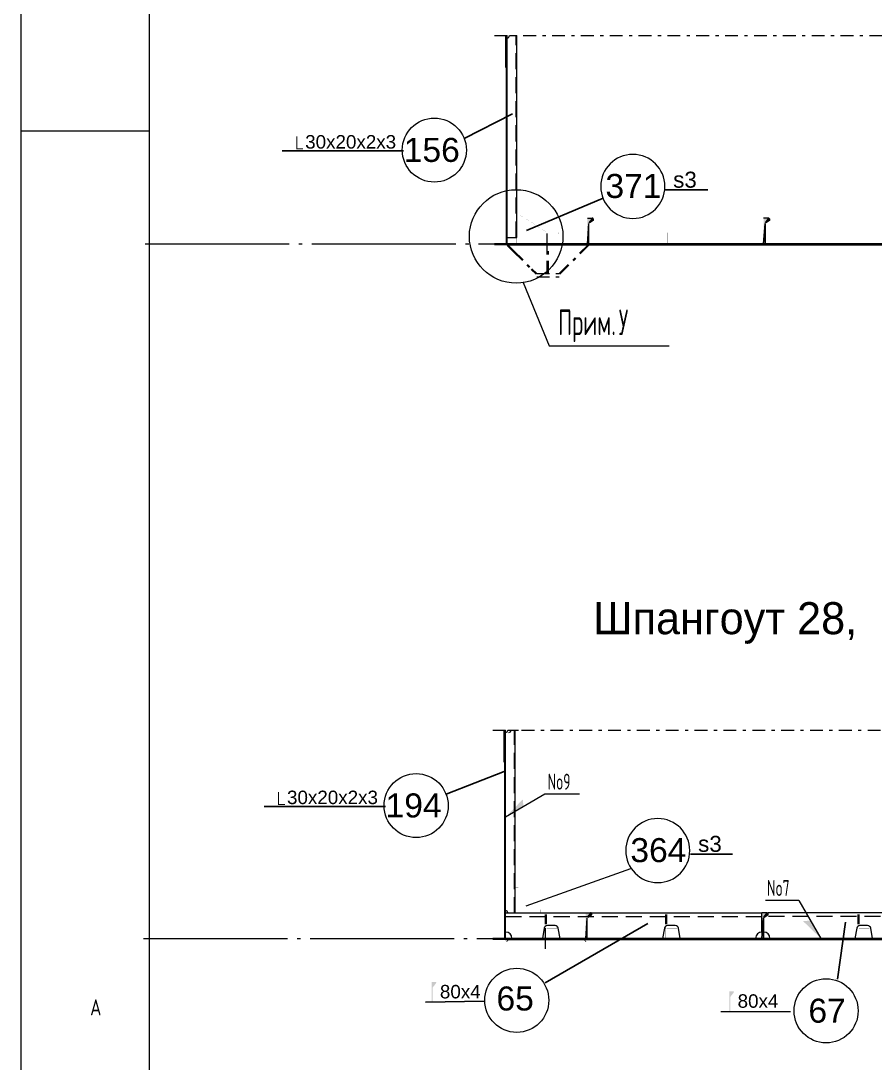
# Model space of a CAD drawing. Header units: millimetres. Extents: x 149544 to 197467, y -3118 to 25363.
# Drawn here: x 168631 to 171297, y 615 to 3868 of the extents above; entities that cross this region are included whole.
import ezdxf

# ---------------------------------------------------------------- set-up
doc = ezdxf.new("R2010")
doc.units = ezdxf.units.MM
doc.header["$MEASUREMENT"] = 0
for name, pattern in [('K5LT32768', [0]), ('K5LT32769', [0]), ('K5LT32781', [90, 40, -20, 10, -20]), ('K5LT32790', [520, 450, -30, 10, -30]), ('K5LT32791', [0]), ('K5LT32793', [10, 5, -5]), ('K5LT32795', [75, 50, -25])]:
    doc.linetypes.add(name, pattern=pattern)
for name, color, linetype in [('IDENT', 7, 'Continuous'), ('pen_035', 1, 'Continuous'), ('pen_7', 1, 'Continuous')]:
    doc.layers.add(name, color=color, linetype=linetype)
doc.layers.add('рабочие', color=250, linetype='Continuous', lineweight=20)
doc.styles.add('KTEXTSTYLE', font='GOST_AU.SHX', dxfattribs={"width": 0.96, "height": 5})
doc.styles.add('style5', font='arial.ttf', dxfattribs={"height": 3})

# ---------------------------------------------------------------- blocks, each defined once
blk = doc.blocks.new('U804')
at = {"layer": 'pen_035', "color": 1, "linetype": 'K5LT32769', "lineweight": 18, "true_color": 0xff0000}
for p, q in [((-180193.1, -14830.3), (-180198.1, -14893.6)), ((-180193.1, -14830.3), (-180193.1, -14893.6)), ((-180198.1, -14893.6), (-180193.1, -14893.6))]:
    blk.add_line(p, q, dxfattribs=at)
blk = doc.blocks.new('U805')
at = {"layer": 'pen_035', "color": 1, "linetype": 'K5LT32769', "lineweight": 18, "true_color": 0xff0000}
for p in [(-180191.1, -14826.8), (-180181.1, -14821.1)]:
    blk.add_line(p, (-180179.8, -14819.9), dxfattribs=at)
blk = doc.blocks.new('U806')
at = {"layer": 'pen_035', "color": 1, "linetype": 'K5LT32769', "lineweight": 18, "true_color": 0xff0000}
for p in [(-180191.1, -14826.8), (-180179.8, -14819.9)]:
    blk.add_line(p, (-180179.1, -14818.3), dxfattribs=at)
blk = doc.blocks.new('U807')
at = {"layer": 'pen_035', "color": 1, "linetype": 'K5LT32769', "lineweight": 18, "true_color": 0xff0000}
for p in [(-180191.1, -14826.8), (-180179.1, -14818.3)]:
    blk.add_line(p, (-180179.2, -14816.6), dxfattribs=at)
blk = doc.blocks.new('U808')
at = {"layer": 'pen_035', "color": 1, "linetype": 'K5LT32769', "lineweight": 18, "true_color": 0xff0000}
for p in [(-180192.1, -14827.7), (-180179.2, -14816.6)]:
    blk.add_line(p, (-180180, -14815), dxfattribs=at)
blk = doc.blocks.new('U809')
at = {"layer": 'pen_035', "color": 1, "linetype": 'K5LT32769', "lineweight": 18, "true_color": 0xff0000}
for p in [(-180192.1, -14827.7), (-180180, -14815)]:
    blk.add_line(p, (-180181.4, -14814), dxfattribs=at)
blk = doc.blocks.new('U810')
at = {"layer": 'pen_035', "color": 1, "linetype": 'K5LT32769', "lineweight": 18, "true_color": 0xff0000}
blk.add_line((-180198.1, -14893.6), (-180193.1, -14830.3), dxfattribs=at)
blk = doc.blocks.new('U811')
at = {"layer": 'pen_035', "color": 1, "linetype": 'K5LT32769', "lineweight": 18, "true_color": 0xff0000}
for p in [(-180181.4, -14814), (-180183.1, -14813.6)]:
    blk.add_line(p, (-180198.1, -14813.6), dxfattribs=at)
blk = doc.blocks.new('U824')
at = {"layer": 'pen_035', "color": 1, "linetype": 'K5LT32769', "lineweight": 18, "true_color": 0xff0000}
for p, q in [((-180748.1, -14813.6), (-180731.4, -14814)), ((-180748.1, -14813.6), (-180733.1, -14813.6)), ((-180731.4, -14814), (-180733.1, -14813.6))]:
    blk.add_line(p, q, dxfattribs=at)
blk = doc.blocks.new('U825')
at = {"layer": 'pen_035', "color": 1, "linetype": 'K5LT32769', "lineweight": 18, "true_color": 0xff0000}
for p in [(-180741.1, -14826.8), (-180731.1, -14821.1)]:
    blk.add_line(p, (-180729.8, -14819.9), dxfattribs=at)
blk = doc.blocks.new('U826')
at = {"layer": 'pen_035', "color": 1, "linetype": 'K5LT32769', "lineweight": 18, "true_color": 0xff0000}
for p in [(-180741.1, -14826.8), (-180729.8, -14819.9)]:
    blk.add_line(p, (-180729.1, -14818.3), dxfattribs=at)
blk = doc.blocks.new('U827')
at = {"layer": 'pen_035', "color": 1, "linetype": 'K5LT32769', "lineweight": 18, "true_color": 0xff0000}
for p in [(-180741.1, -14826.8), (-180729.1, -14818.3)]:
    blk.add_line(p, (-180729.2, -14816.6), dxfattribs=at)
blk = doc.blocks.new('U828')
at = {"layer": 'pen_035', "color": 1, "linetype": 'K5LT32769', "lineweight": 18, "true_color": 0xff0000}
for p in [(-180742.1, -14827.7), (-180729.2, -14816.6)]:
    blk.add_line(p, (-180730, -14815), dxfattribs=at)
blk = doc.blocks.new('U829')
at = {"layer": 'pen_035', "color": 1, "linetype": 'K5LT32769', "lineweight": 18, "true_color": 0xff0000}
for p in [(-180742.1, -14827.7), (-180730, -14815)]:
    blk.add_line(p, (-180731.4, -14814), dxfattribs=at)
blk = doc.blocks.new('U830')
at = {"layer": 'pen_035', "color": 1, "linetype": 'K5LT32769', "lineweight": 18, "true_color": 0xff0000}
blk.add_line((-180748.1, -14893.6), (-180743.1, -14830.3), dxfattribs=at)
blk = doc.blocks.new('U831')
at = {"layer": 'pen_035', "color": 1, "linetype": 'K5LT32769', "lineweight": 18, "true_color": 0xff0000}
for p in [(-180748.1, -14893.6), (-180743.1, -14893.6)]:
    blk.add_line(p, (-180743.1, -14830.3), dxfattribs=at)
blk = doc.blocks.new('U724')
at = {"layer": 'pen_035', "color": 1, "linetype": 'K5LT32769', "lineweight": 18, "true_color": 0xff0000}
for p, q in [((-180190.1, -16923.4), (-180195.1, -16986.7)), ((-180190.1, -16923.4), (-180190.1, -16986.7)), ((-180195.1, -16986.7), (-180190.1, -16986.7))]:
    blk.add_line(p, q, dxfattribs=at)
blk = doc.blocks.new('U725')
at = {"layer": 'pen_035', "color": 1, "linetype": 'K5LT32769', "lineweight": 18, "true_color": 0xff0000}
for p in [(-180188.1, -16920), (-180178.1, -16914.2)]:
    blk.add_line(p, (-180176.8, -16913), dxfattribs=at)
blk = doc.blocks.new('U726')
at = {"layer": 'pen_035', "color": 1, "linetype": 'K5LT32769', "lineweight": 18, "true_color": 0xff0000}
for p in [(-180188.1, -16920), (-180176.8, -16913)]:
    blk.add_line(p, (-180176.1, -16911.4), dxfattribs=at)
blk = doc.blocks.new('U727')
at = {"layer": 'pen_035', "color": 1, "linetype": 'K5LT32769', "lineweight": 18, "true_color": 0xff0000}
for p in [(-180188.1, -16920), (-180176.1, -16911.4)]:
    blk.add_line(p, (-180176.2, -16909.7), dxfattribs=at)
blk = doc.blocks.new('U728')
at = {"layer": 'pen_035', "color": 1, "linetype": 'K5LT32769', "lineweight": 18, "true_color": 0xff0000}
for p in [(-180189.1, -16920.9), (-180176.2, -16909.7)]:
    blk.add_line(p, (-180177, -16908.2), dxfattribs=at)
blk = doc.blocks.new('U729')
at = {"layer": 'pen_035', "color": 1, "linetype": 'K5LT32769', "lineweight": 18, "true_color": 0xff0000}
for p in [(-180189.1, -16920.9), (-180177, -16908.2)]:
    blk.add_line(p, (-180178.4, -16907.1), dxfattribs=at)
blk = doc.blocks.new('U730')
at = {"layer": 'pen_035', "color": 1, "linetype": 'K5LT32769', "lineweight": 18, "true_color": 0xff0000}
blk.add_line((-180195.1, -16986.7), (-180190.1, -16923.4), dxfattribs=at)
blk = doc.blocks.new('U731')
at = {"layer": 'pen_035', "color": 1, "linetype": 'K5LT32769', "lineweight": 18, "true_color": 0xff0000}
for p in [(-180178.4, -16907.1), (-180180.1, -16906.7)]:
    blk.add_line(p, (-180195.1, -16906.7), dxfattribs=at)
blk = doc.blocks.new('U744')
at = {"layer": 'pen_035', "color": 1, "linetype": 'K5LT32769', "lineweight": 18, "true_color": 0xff0000}
for p, q in [((-180745.1, -16906.7), (-180728.4, -16907.1)), ((-180745.1, -16906.7), (-180730.1, -16906.7)), ((-180728.4, -16907.1), (-180730.1, -16906.7))]:
    blk.add_line(p, q, dxfattribs=at)
blk = doc.blocks.new('U745')
at = {"layer": 'pen_035', "color": 1, "linetype": 'K5LT32769', "lineweight": 18, "true_color": 0xff0000}
for p in [(-180738.1, -16920), (-180728.1, -16914.2)]:
    blk.add_line(p, (-180726.8, -16913), dxfattribs=at)
blk = doc.blocks.new('U746')
at = {"layer": 'pen_035', "color": 1, "linetype": 'K5LT32769', "lineweight": 18, "true_color": 0xff0000}
for p in [(-180738.1, -16920), (-180726.8, -16913)]:
    blk.add_line(p, (-180726.1, -16911.4), dxfattribs=at)
blk = doc.blocks.new('U747')
at = {"layer": 'pen_035', "color": 1, "linetype": 'K5LT32769', "lineweight": 18, "true_color": 0xff0000}
for p in [(-180738.1, -16920), (-180726.1, -16911.4)]:
    blk.add_line(p, (-180726.2, -16909.7), dxfattribs=at)
blk = doc.blocks.new('U748')
at = {"layer": 'pen_035', "color": 1, "linetype": 'K5LT32769', "lineweight": 18, "true_color": 0xff0000}
for p in [(-180739.1, -16920.9), (-180726.2, -16909.7)]:
    blk.add_line(p, (-180727, -16908.2), dxfattribs=at)
blk = doc.blocks.new('U749')
at = {"layer": 'pen_035', "color": 1, "linetype": 'K5LT32769', "lineweight": 18, "true_color": 0xff0000}
for p in [(-180739.1, -16920.9), (-180727, -16908.2)]:
    blk.add_line(p, (-180728.4, -16907.1), dxfattribs=at)
blk = doc.blocks.new('U750')
at = {"layer": 'pen_035', "color": 1, "linetype": 'K5LT32769', "lineweight": 18, "true_color": 0xff0000}
blk.add_line((-180745.1, -16986.7), (-180740.1, -16923.4), dxfattribs=at)
blk = doc.blocks.new('U751')
at = {"layer": 'pen_035', "color": 1, "linetype": 'K5LT32769', "lineweight": 18, "true_color": 0xff0000}
for p in [(-180745.1, -16986.7), (-180740.1, -16986.7)]:
    blk.add_line(p, (-180740.1, -16923.4), dxfattribs=at)

msp = doc.modelspace()

# ---------------------------------------------------------------- hatches: boundary and pattern name
for points in [[(170399, 3172.1), (170404, 3172.1), (170404, 3235.4), (170404.2, 3236.8), (170404.9, 3238), (170406, 3238.9), (170416, 3244.7), (170417.3, 3245.9), (170417.9, 3247.5), (170417.9, 3249.2), (170417.1, 3250.7), (170415.7, 3251.8), (170414, 3252.1), (170399, 3252.1)], [(170949, 3172.1), (170954, 3172.1), (170954, 3235.4), (170954.2, 3236.8), (170954.9, 3238), (170956, 3238.9), (170966, 3244.7), (170967.3, 3245.9), (170967.9, 3247.5), (170967.9, 3249.2), (170967.1, 3250.7), (170965.7, 3251.8), (170964, 3252.1), (170949, 3252.1)], [(170199.6, 1415.4), (170197.5, 1438), (170143.8, 1382.4)], [(170393.8, 1003.9), (170398.8, 1003.9), (170398.8, 1067.2), (170399, 1068.6), (170399.7, 1069.8), (170400.8, 1070.7), (170410.8, 1076.5), (170412, 1077.6), (170412.7, 1079.2), (170412.6, 1081), (170411.8, 1082.5), (170410.5, 1083.5), (170408.8, 1083.9), (170393.8, 1083.9)], [(170943.8, 1003.9), (170948.8, 1003.9), (170948.8, 1067.2), (170949, 1068.6), (170949.7, 1069.8), (170950.8, 1070.7), (170960.8, 1076.5), (170962, 1077.6), (170962.7, 1079.2), (170962.6, 1081), (170961.8, 1082.5), (170960.5, 1083.5), (170958.8, 1083.9), (170943.8, 1083.9)], [(171094.8, 1059.8), (171072.2, 1057.7), (171127.8, 1003.9)]]:
    msp.add_hatch(color=0).paths.add_polyline_path(points)
at = {"layer": 'рабочие', "lineweight": 18}
h = msp.add_hatch(color=256, dxfattribs=at)
edge = h.paths.add_edge_path()
edge.add_line((169913.2, 806.5), (169915.8, 806.5))
edge.add_line((169915.8, 806.5), (169915.8, 847.7))
edge.add_arc((169922.2, 847.7), 6.4, 142.3567, 180, ccw=False)
edge.add_line((169917.1, 851.6), (169926.9, 864.3))
edge.add_arc((169925.4, 865.5), 1.92, 322.3567, 360)
edge.add_line((169927.3, 865.5), (169927.3, 866.2))
edge.add_arc((169925.4, 866.2), 1.92, 360, 450)
edge.add_line((169925.4, 868.1), (169913.2, 868.1))
edge.add_line((169913.2, 868.1), (169913.2, 806.5))
h = msp.add_hatch(color=256, dxfattribs=at)
edge = h.paths.add_edge_path()
edge.add_line((170842.1, 777.3), (170844.6, 777.3))
edge.add_line((170844.6, 777.3), (170844.6, 818.6))
edge.add_arc((170851, 818.6), 6.4, 142.3567, 180, ccw=False)
edge.add_line((170846, 822.5), (170855.7, 835.2))
edge.add_arc((170854.2, 836.3), 1.92, 322.3567, 360)
edge.add_line((170856.1, 836.3), (170856.1, 837))
edge.add_arc((170854.2, 837), 1.92, 360, 450)
edge.add_line((170854.2, 839), (170842.1, 839))
edge.add_line((170842.1, 839), (170842.1, 777.3))

# ---------------------------------------------------------------- linework, layer by layer
at = {"color": 7, "linetype": 'K5LT32768', "lineweight": 18}
for p, q in [((168631.3, 9465.2), (168631.3, -2414.8)), ((168631.3, 3525.2), (169031.3, 3525.2))]:
    msp.add_line(p, q, dxfattribs=at)
at = {"color": 1, "linetype": 'K5LT32769', "lineweight": 18, "true_color": 0xff0000}
msp.add_line((169031.3, 9365.2), (169031.3, -2314.8), dxfattribs=at)
at = {"color": 0, "linetype": 'K5LT32781', "lineweight": 18}
for p, q in [((170109, 3822.1), (172689, 3822.1)), ((170148.9, 3167), (170167.8, 3148.1)), ((170151, 3169.1), (170169.9, 3150.3)), ((170274, 3079.1), (170274, 3169.1)), ((170278, 3079.1), (170278, 3169.1)), ((170311, 3079.1), (170401, 3169.1)), ((170313.1, 3077), (170405.2, 3169.1)), ((170167.8, 3148.1), (170224, 3091.9)), ((170169.9, 3150.3), (170226.1, 3094)), ((170224, 3091.9), (170238.9, 3077)), ((170226.1, 3094), (170241, 3079.1)), ((170241, 3079.1), (170311, 3079.1)), ((170241, 3069.1), (170311, 3069.1)), ((170103.8, 1653.9), (172683.8, 1653.9)), ((170146.1, 1003.9), (170395.5, 1003.9)), ((170146.1, 1000.4), (170395.5, 1000.4)), ((170147.3, 995.2), (170148.5, 993.9)), ((170149.4, 997.3), (170150.6, 996)), ((170268.8, 998), (170268.8, 1000.1)), ((170268.8, 998), (170268.8, 1000.1)), ((170272.8, 998), (170272.8, 1000.1)), ((170272.8, 998), (170272.8, 1000.1)), ((170390.9, 996), (170392.2, 997.3)), ((170393, 993.9), (170394.3, 995.2))]:
    msp.add_line(p, q, dxfattribs=at)
at = {"color": 0, "linetype": 'K5LT32769', "lineweight": 18}
for p, q in [((170145, 3722.1), (170145, 3822.1)), ((170149, 3722.1), (170149, 3822.1)), ((170156, 3822.1), (170179, 3822.1)), ((170179, 3192.1), (170179, 3822.1)), ((170147, 3172.1), (170147, 3722.1)), ((170149, 3172.1), (170149, 3722.1)), ((170149, 3192.1), (170179, 3192.1)), ((170149, 3172.1), (170109, 3172.1)), ((170149, 3169.1), (170109, 3169.1)), ((170149, 3172.1), (172649, 3172.1)), ((170149, 3169.1), (172649, 3169.1)), ((170139.8, 1553.9), (170139.8, 1653.9)), ((170143.8, 1553.9), (170143.8, 1653.9)), ((170150.8, 1653.9), (170173.8, 1653.9)), ((170160.8, 1653.9), (170183.8, 1653.9)), ((170173.8, 1083.9), (170173.8, 1653.9)), ((170141.8, 1003.9), (170141.8, 1553.9)), ((170143.8, 1003.9), (170143.8, 1553.9)), ((170143.8, 1083.9), (170943.8, 1083.9)), ((170143.8, 1023.9), (170143.8, 1083.9)), ((170150.8, 1083.9), (170173.8, 1083.9)), ((170268.8, 1061.8), (170268.8, 1078.9)), ((170268.8, 1061.8), (170268.8, 1078.9)), ((170271.8, 1061.8), (170271.8, 1078.9)), ((170271.8, 1061.8), (170271.8, 1078.9)), ((170643.8, 1061.8), (170643.8, 1078.9)), ((170646.8, 1061.8), (170646.8, 1078.9)), ((170943.8, 1023.9), (170943.8, 1083.9)), ((170951.3, 1070.8), (170960.3, 1076)), ((170962.8, 1080.3), (170962.8, 1083.9)), ((171824.8, 1083.9), (170962.8, 1083.9)), ((171243.8, 1061.8), (171243.8, 1078.9)), ((171246.8, 1061.8), (171246.8, 1078.9)), ((170268.8, 1048.4), (170268.8, 1061.8)), ((170268.8, 1048.4), (170268.8, 1061.8)), ((170271.8, 1048.4), (170271.8, 1061.8)), ((170271.8, 1048.4), (170271.8, 1061.8)), ((170298.4, 1043.9), (170274.2, 1043.9)), ((170298.4, 1043.9), (170274.2, 1043.9)), ((170643.8, 1048.4), (170643.8, 1061.8)), ((170646.8, 1048.4), (170646.8, 1061.8)), ((170673.4, 1043.9), (170649.2, 1043.9)), ((170948.8, 1023.9), (170948.8, 1066.5)), ((171243.8, 1048.4), (171243.8, 1061.8)), ((171246.8, 1048.4), (171246.8, 1061.8)), ((171273.4, 1043.9), (171249.2, 1043.9)), ((170264.3, 1035.6), (170258.8, 1003.9)), ((170264.3, 1035.6), (170258.8, 1003.9)), ((170313.8, 1003.9), (170308.2, 1035.6)), ((170313.8, 1003.9), (170308.2, 1035.6)), ((170639.3, 1035.6), (170633.8, 1003.9)), ((170688.8, 1003.9), (170683.2, 1035.6)), ((171239.3, 1035.6), (171233.8, 1003.9)), ((171288.8, 1003.9), (171283.2, 1035.6)), ((170143.8, 1003.9), (170103.8, 1003.9)), ((170143.8, 1000.9), (170103.8, 1000.9)), ((170143.8, 1003.9), (172643.8, 1003.9)), ((170143.8, 1000.9), (172643.8, 1000.9))]:
    msp.add_line(p, q, dxfattribs=at)
at = {"color": 0, "linetype": 'K5LT32791', "lineweight": 18}
for p, q in [((170149, 3172.1), (170149, 3822.1)), ((171399, 3172.1), (170149, 3172.1)), ((170143.8, 1003.9), (170143.8, 1653.9)), ((171393.8, 1003.9), (170143.8, 1003.9))]:
    msp.add_line(p, q, dxfattribs=at)
at = {"color": 0, "linetype": 'K5LT32795', "lineweight": 18}
for p, q in [((170177, 3192.1), (170177, 3823.3)), ((170171.8, 1082.8), (170171.8, 1655.1)), ((170143.8, 1071.9), (170943.8, 1071.9)), ((171838.8, 1071.9), (170948.8, 1071.9))]:
    msp.add_line(p, q, dxfattribs=at)
at = {"color": 0}
msp.add_line((170014.7, 3500.9), (170165.4, 3577.6), dxfattribs=at)
at = {"color": 7}
for p, q in [((169635.4, 3462), (169447.1, 3462)), ((170642.4, 3340.5), (170774.4, 3340.5)), ((170448.5, 3315), (170209.5, 3214.2)), ((169958, 1454.6), (170138.9, 1524.5)), ((169578.7, 1415.7), (169390.4, 1415.7)), ((170720.3, 1267.2), (170852.2, 1267.2)), ((170266.9, 865), (170588, 1050.1)), ((171179.5, 876.5), (171204.2, 1055.1))]:
    msp.add_line(p, q, dxfattribs=at)
for p, q in [((169635.4, 3462), (169825.4, 3462)), ((169578.7, 1415.7), (169768.7, 1415.7)), ((169894.4, 805.4), (170077.4, 807.9))]:
    msp.add_line(p, q)
at = {"color": 0, "linetype": 'K5LT32768', "lineweight": 18}
for p, q in [((170274, 3140.1), (170274, 3204.1)), ((170198.9, 3051), (170280.1, 2854)), ((170280.1, 2854), (170654.3, 2854)), ((170266.3, 1454.1), (170143.8, 1382.4)), ((170374.2, 1454.2), (170266.4, 1454.2)), ((170208.3, 1105.9), (170535, 1222.1)), ((171058.7, 1122.1), (170955.1, 1122.1)), ((171058.7, 1122.1), (171127.8, 1003.9)), ((170268.8, 971.9), (170268.8, 1035.9)), ((170815.9, 776.2), (171033.2, 776.2))]:
    msp.add_line(p, q, dxfattribs=at)
at = {"color": 0, "linetype": 'K5LT32790', "lineweight": 18}
for p, q in [((169019, 3172.1), (173297.3, 3172.1)), ((169013.8, 1003.9), (173350.9, 1003.9))]:
    msp.add_line(p, q, dxfattribs=at)
at = {"color": 0, "linetype": 'K5LT32793', "const_width": 0.18}
for points in [[(170149, 3647.1), (170149, 3646.1), (170149.3, 3645.4), (170150, 3645.1), (170175, 3645.1), (170176, 3644.9), (170176.7, 3644.1), (170177, 3643.1), (170177, 3628.1), (170177.3, 3627.4), (170178, 3627.1), (170179, 3627.1), (170179, 3647.1), (170149, 3647.1)], [(170143.8, 1478.9), (170143.8, 1477.9), (170144.1, 1477.2), (170144.8, 1476.9), (170169.8, 1476.9), (170170.8, 1476.6), (170171.5, 1475.9), (170171.8, 1474.9), (170171.8, 1459.9), (170172.1, 1459.2), (170172.8, 1458.9), (170173.8, 1458.9), (170173.8, 1478.9), (170143.8, 1478.9)], [(170393.8, 1003.9), (170398.8, 1003.9), (170398.8, 1067.2), (170399, 1068.6), (170399.7, 1069.8), (170400.8, 1070.7), (170410.8, 1076.5), (170412, 1077.6), (170412.7, 1079.2), (170412.6, 1081), (170411.8, 1082.5), (170410.5, 1083.5), (170408.8, 1083.9), (170393.8, 1083.9), (170393.8, 1003.9)]]:
    msp.add_lwpolyline(points, dxfattribs=at)
at = {"color": 0, "linetype": 'K5LT32769', "const_width": 0.18}
for points in [[(170149, 3647.1), (170149, 3646.1), (170149.3, 3645.4), (170150, 3645.1), (170175, 3645.1), (170176, 3644.9), (170176.7, 3644.1), (170177, 3643.1), (170177, 3628.1), (170177.3, 3627.4), (170178, 3627.1), (170179, 3627.1), (170179, 3647.1), (170149, 3647.1)], [(170189, 3262.1), (170179, 3262.1), (170179, 3172.1)], [(170264, 3172.1), (170274, 3182.1), (170274, 3207.1), (170189, 3262.1)], [(170274, 3172.1), (170277, 3172.1), (170277, 3204.1), (170309, 3204.1), (170309, 3207.1), (170274, 3207.1), (170274, 3172.1)], [(170649, 3172.1), (170652, 3172.1), (170652, 3204.1), (170684, 3204.1), (170684, 3207.1), (170649, 3207.1), (170649, 3172.1)], [(171249, 3172.1), (171252, 3172.1), (171252, 3204.1), (171284, 3204.1), (171284, 3207.1), (171249, 3207.1), (171249, 3172.1)], [(170143.8, 1478.9), (170143.8, 1477.9), (170144.1, 1477.2), (170144.8, 1476.9), (170169.8, 1476.9), (170170.8, 1476.6), (170171.5, 1475.9), (170171.8, 1474.9), (170171.8, 1459.9), (170172.1, 1459.2), (170172.8, 1458.9), (170173.8, 1458.9), (170173.8, 1478.9), (170143.8, 1478.9)], [(170173.8, 1093.9), (170183.8, 1083.9), (170253.8, 1083.9), (170253.8, 1093.9), (170183.8, 1163.9), (170173.8, 1163.9), (170173.8, 1093.9)], [(170173.8, 1093.9), (170183.8, 1083.9), (170253.8, 1083.9), (170253.8, 1093.9), (170183.8, 1163.9), (170173.8, 1163.9), (170173.8, 1093.9)], [(170268.8, 1003.9), (170271.8, 1003.9), (170271.8, 1035.9), (170303.8, 1035.9), (170303.8, 1038.9), (170268.8, 1038.9), (170268.8, 1003.9)], [(170268.8, 1003.9), (170271.8, 1003.9), (170271.8, 1035.9), (170303.8, 1035.9), (170303.8, 1038.9), (170268.8, 1038.9), (170268.8, 1003.9)], [(170643.8, 1003.9), (170646.8, 1003.9), (170646.8, 1035.9), (170678.8, 1035.9), (170678.8, 1038.9), (170643.8, 1038.9), (170643.8, 1003.9)], [(171243.8, 1003.9), (171246.8, 1003.9), (171246.8, 1035.9), (171278.8, 1035.9), (171278.8, 1038.9), (171243.8, 1038.9), (171243.8, 1003.9)]]:
    msp.add_lwpolyline(points, dxfattribs=at)
at = {"const_width": 3}
for points in [[(169492.2, 3507.7), (169492.2, 3468.4), (169511.8, 3468.4)], [(169435.5, 1461.4), (169435.5, 1422.1), (169455.1, 1422.1)]]:
    msp.add_lwpolyline(points, dxfattribs=at)
at = {"color": 0, "linetype": 'K5LT32768', "lineweight": 18}
for centre, radius in [((169921.4, 3464.8), 100), ((170176.8, 3195.3), 145.9), ((169864.7, 1418.5), 100), ((170178.7, 810.7), 100), ((171143.9, 777.9), 100)]:
    msp.add_circle(centre, radius, dxfattribs=at)
at = {"color": 0, "linetype": 'K5LT32769', "lineweight": 18}
for centre, radius, start, end in [((170149, 3822.1), 7, 270, 0), ((170143.8, 1653.9), 7, 270, 0), ((170153.8, 1653.9), 7, 270, 0), ((170143.8, 1083.9), 7, 0, 90), ((170957.8, 1080.3), 5, 300, 0), ((170274.2, 1033.9), 10, 90, 170.0738), ((170274.2, 1033.9), 10, 90, 170.0738), ((170298.4, 1033.9), 10, 9.9262, 90), ((170298.4, 1033.9), 10, 9.9262, 90), ((170649.2, 1033.9), 10, 90, 170.0738), ((170673.4, 1033.9), 10, 9.9262, 90), ((170953.8, 1066.5), 5, 120.0004, 180), ((171249.2, 1033.9), 10, 90, 170.0738), ((171273.4, 1033.9), 10, 9.9262, 90), ((170143.8, 1003.9), 20, 0, 90), ((170943.8, 1003.9), 20, 90, 180), ((170948.8, 1003.9), 20, 0, 90)]:
    msp.add_arc(centre, radius, start, end, dxfattribs=at)
at = {"color": 0, "linetype": 'K5LT32768', "lineweight": 18}
for centre, start, end in [((170540.8, 3351.4), 0, 180), ((170540.8, 3351.4), 180, 0), ((170618.6, 1278.1), 0, 180), ((170618.6, 1278.1), 180, 0)]:
    msp.add_arc(centre, 100, start, end, dxfattribs=at)

# ---------------------------------------------------------------- block references
at = {"color": 0}
for name, p in [('U744', (351144.1, 20158.9)), ('U750', (351144.1, 20158.9)), ('U751', (351144.1, 20158.9)), ('U749', (351144.1, 20158.9)), ('U748', (351144.1, 20158.9)), ('U747', (351144.1, 20158.9)), ('U746', (351144.1, 20158.9)), ('U745', (351144.1, 20158.9)), ('U731', (351144.1, 20158.9)), ('U724', (351144.1, 20158.9)), ('U730', (351144.1, 20158.9)), ('U729', (351144.1, 20158.9)), ('U728', (351144.1, 20158.9)), ('U727', (351144.1, 20158.9)), ('U726', (351144.1, 20158.9)), ('U725', (351144.1, 20158.9)), ('U824', (351141.8, 15897.5)), ('U829', (351141.8, 15897.5)), ('U828', (351141.8, 15897.5)), ('U827', (351141.8, 15897.5)), ('U826', (351141.8, 15897.5)), ('U825', (351141.8, 15897.5)), ('U811', (351141.8, 15897.5)), ('U809', (351141.8, 15897.5)), ('U808', (351141.8, 15897.5)), ('U807', (351141.8, 15897.5)), ('U806', (351141.8, 15897.5)), ('U805', (351141.8, 15897.5)), ('U830', (351141.8, 15897.5)), ('U831', (351141.8, 15897.5)), ('U804', (351141.8, 15897.5)), ('U810', (351141.8, 15897.5))]:
    msp.add_blockref(name, p, dxfattribs=at)

# ---------------------------------------------------------------- texts
at = {"color": 0, "char_height": 2.5, "attachment_point": 1, "style": 'KTEXTSTYLE'}
for s, insert in [('\\H3.5;\\W0.965;\\Q15;\\Q0;\\W0.765;\\H50.00;{\\c16711935;No9}', (170275, 1518.2)), ('\\H3.5;\\W0.965;\\Q15;\\Q0;\\W0.765;\\H50.00;{\\c16711935;No7}', (170959.6, 1186.2))]:
    msp.add_mtext(s, dxfattribs=dict(at, insert=insert))
at = {"color": 7, "insert": (168847.6, 813.7), "char_height": 2.5, "attachment_point": 1, "style": 'KTEXTSTYLE'}
msp.add_mtext('\\H3.5;\\W0.965;\\Q15;\\Q0;\\H50.00;{\\c16711935;A}', dxfattribs=at)
at = {"layer": 'IDENT', "color": 7, "char_height": 0.2, "attachment_point": 1, "style": 'KTEXTSTYLE'}
for s, insert in [('\\H3.5;\\W0.965;\\Q15;\\Q0;\\W0.765;\\H80.00;{\\c16711935;Прим. }', (170307.6, 2967)), ('{\\H400x;\\W0.765;У}', (170497, 2967))]:
    msp.add_mtext(s, dxfattribs=dict(at, insert=insert))
at = {"layer": 'pen_7', "color": 0, "style": 'style5'}
for s, height, p in [('30х20х2х3', 42, (169518.5, 3469.5)), ('s3', 50, (170666.7, 3347.4)), ('30х20х2х3', 42, (169461.8, 1423.2)), ('s3', 50, (170744.6, 1274.1))]:
    msp.add_text(s, height=height, dxfattribs=at).set_placement(p)
at = {"layer": 'pen_7', "color": 2, "style": 'style5'}
for s, height, p in [('156', 75, (169826.1, 3427.9)), ('371', 75, (170455.4, 3315.3)), ('194', 75, (169769.4, 1381.6)), ('364', 75, (170533.2, 1242)), ('80x4', 42, (169938.9, 816.7)), ('65', 75, (170115.4, 778.9)), ('80x4', 42, (170867.8, 787.5)), ('67', 75, (171088.7, 740.9))]:
    msp.add_text(s, height=height, dxfattribs=at).set_placement(p)
at = {"layer": 'pen_7', "color": 0, "style": 'style5', "width": 0.965}
for s, p in [('Шпангоут ', (170416.7, 1953.6)), ('28, ', (171053.4, 1953.6))]:
    msp.add_text(s, height=100, dxfattribs=at).set_placement(p)

doc.saveas('drawing.dxf')
